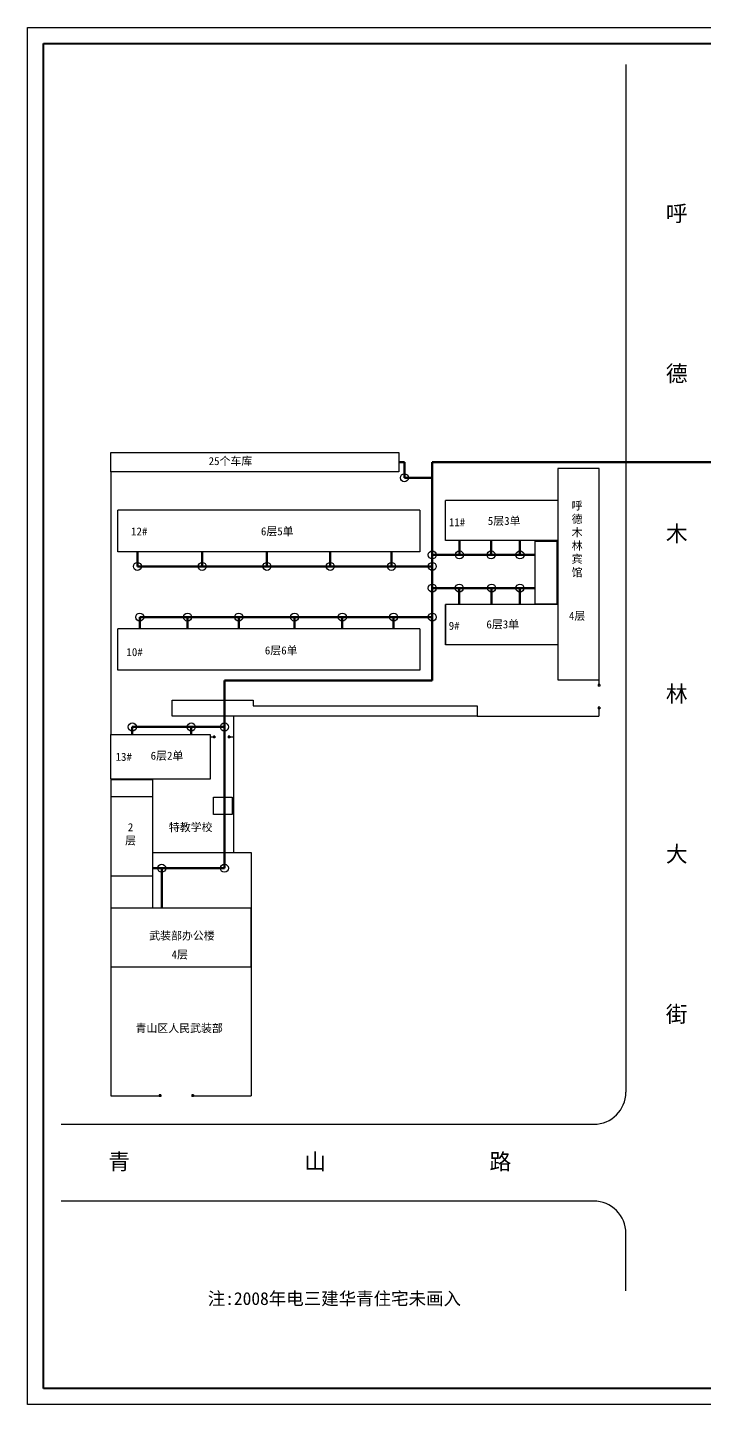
# Model space of a CAD drawing. Header units: millimetres. Extents: x 754 to 1358, y 285 to 715.
# Drawn here: x 754 to 965.4, y 285.3 to 715.3 of the extents above; entities that cross this region are included whole.
import ezdxf

# ---------------------------------------------------------------- set-up
doc = ezdxf.new("R2010")
doc.units = ezdxf.units.MM
doc.layers.add('围栏', color=3, linetype='Continuous')
doc.layers.add('边线', color=1, linetype='Continuous')
doc.layers.add('标注', color=7, linetype='Continuous', lineweight=18)
doc.layers.add('管道', color=7, linetype='Continuous', lineweight=50)

msp = doc.modelspace()

# ---------------------------------------------------------------- linework, layer by layer
at = {"lineweight": 40}
for p, q in [((759.02, 290.35), (759.02, 710.35)), ((759.02, 710.35), (1353.02, 710.35)), ((1353.02, 290.35), (759.02, 290.35))]:
    msp.add_line(p, q, dxfattribs=at)
at = {"color": 7}
for p, q in [((940.89, 703.84), (940.89, 382.84)), ((764.57, 372.84), (930.89, 372.84))]:
    msp.add_line(p, q, dxfattribs=at)
for p, q in [((780.04, 582.62), (870.04, 582.62)), ((780.04, 576.62), (780.04, 582.62)), ((870.04, 582.62), (870.04, 576.62)), ((870.04, 576.62), (780.04, 576.62)), ((919.61, 577.62), (919.61, 567.62)), ((932.61, 577.62), (919.61, 577.62)), ((932.61, 511.62), (932.61, 577.62)), ((884.54, 555.12), (884.54, 567.62)), ((919.61, 567.62), (884.54, 567.62)), ((919.61, 567.62), (919.61, 555.12)), ((782.24, 551.62), (782.24, 564.62)), ((876.54, 564.62), (782.24, 564.62)), ((876.54, 564.62), (876.54, 551.62)), ((919.61, 555.12), (884.54, 555.12)), ((919.61, 555.12), (919.61, 535.12)), ((876.54, 551.62), (782.24, 551.62)), ((884.54, 522.62), (884.54, 535.12)), ((884.54, 535.12), (884.54, 522.62)), ((919.61, 535.12), (884.54, 535.12)), ((919.61, 535.12), (919.61, 522.62)), ((876.54, 527.62), (782.24, 527.62)), ((782.24, 514.62), (782.24, 527.62)), ((876.54, 527.62), (876.54, 514.62)), ((919.61, 522.62), (884.54, 522.62)), ((919.61, 522.62), (919.61, 511.62)), ((876.54, 514.62), (782.24, 514.62)), ((919.61, 511.62), (932.61, 511.62)), ((799.21, 505.27), (824.51, 505.27)), ((799.21, 500.29), (799.21, 505.27)), ((824.51, 505.27), (824.51, 503.52)), ((824.51, 503.52), (894.46, 503.52)), ((894.46, 503.52), (894.46, 500.29)), ((894.46, 500.29), (799.21, 500.29)), ((780.04, 480.62), (780.04, 494.62)), ((780.04, 494.62), (811.04, 494.62)), ((811.04, 494.62), (811.04, 480.62)), ((811.04, 480.62), (780.04, 480.62)), ((793.04, 480.39), (780.04, 480.39)), ((793.04, 480.39), (793.04, 440.37)), ((812.13, 469.62), (812.13, 475.03)), ((812.13, 475.03), (817.93, 475.03)), ((817.93, 475.03), (817.93, 469.62)), ((817.93, 469.62), (812.13, 469.62))]:
    msp.add_line(p, q)
at = {"lineweight": 30}
for p, q in [((818.38, 500.29), (818.38, 457.72)), ((793.04, 457.72), (823.86, 457.72))]:
    msp.add_line(p, q, dxfattribs=at)
for points in [[(919.37, 554.98), (919.37, 535.31), (912.62, 535.31), (912.62, 554.98)], [(780.04, 440.37), (780.04, 421.99), (823.86, 421.99), (823.86, 440.37)]]:
    msp.add_lwpolyline(points, close=True)
for points in [[(780.04, 475.23), (793.04, 475.23)], [(793.04, 450.36), (780.04, 450.36)]]:
    msp.add_lwpolyline(points)
at = {"color": 7}
msp.add_lwpolyline([(940.89, 320.84), (940.89, 338.84, 0.414214), (930.89, 348.84), (764.57, 348.84)], format="xyb", dxfattribs=at)
for centre in [(871.73, 574.73), (880.43, 550.67), (888.92, 550.67), (898.82, 550.67), (907.83, 550.67), (788.34, 547.06), (808.57, 547.06), (828.8, 547.06), (848.58, 547.06), (867.71, 547.06), (880.43, 547.06), (880.43, 540.28), (888.86, 540.28), (898.97, 540.28), (907.82, 540.28), (789.05, 531.22), (803.99, 531.22), (819.99, 531.22), (837.41, 531.22), (852.34, 531.22), (868.35, 531.22), (880.43, 531.22), (786.75, 496.92), (805.16, 496.92), (815.53, 496.92), (795.94, 452.82), (815.53, 452.82)]:
    msp.add_circle(centre, 1.25, dxfattribs=at)
msp.add_arc((930.89, 382.84), 10, 270, 0, dxfattribs=at)
at = {"layer": '围栏', "lineweight": -3}
for p, q in [((780.04, 576.62), (780.04, 494.56)), ((894.46, 500.29), (932.45, 500.29)), ((780.04, 480.39), (780.04, 440.37)), ((823.86, 457.72), (823.86, 381.78)), ((780.04, 430.67), (780.04, 381.78))]:
    msp.add_line(p, q, dxfattribs=at)
at = {"layer": '围栏'}
for p, q in [((932.23, 510.19), (932.23, 509.69)), ((932.73, 510.19), (932.23, 510.19)), ((932.73, 509.69), (932.23, 509.69)), ((932.45, 511.6), (932.45, 510.18)), ((932.73, 510.19), (932.73, 509.69)), ((932.73, 503.12), (932.23, 503.12)), ((932.23, 503.12), (932.23, 502.62)), ((932.73, 503.12), (932.73, 502.62)), ((932.73, 502.62), (932.23, 502.62)), ((932.45, 502.62), (932.45, 500.29)), ((811.04, 493.83), (812.57, 493.83)), ((812.07, 494.08), (812.07, 493.58)), ((812.57, 494.08), (812.07, 494.08)), ((812.57, 493.58), (812.07, 493.58)), ((812.57, 494.08), (812.57, 493.58)), ((816.72, 494.08), (816.72, 493.58)), ((817.22, 494.08), (816.72, 494.08)), ((816.72, 493.83), (818.38, 493.83)), ((817.22, 493.58), (816.72, 493.58)), ((817.22, 494.08), (817.22, 493.58)), ((780.04, 381.78), (795.68, 381.78)), ((795.68, 382.03), (795.18, 382.03)), ((795.18, 382.03), (795.18, 381.53)), ((795.68, 381.53), (795.18, 381.53)), ((795.68, 382.03), (795.68, 381.53)), ((805.82, 382.03), (805.32, 382.03)), ((805.32, 382.03), (805.32, 381.53)), ((805.32, 381.78), (823.86, 381.78)), ((805.82, 381.53), (805.32, 381.53)), ((805.82, 382.03), (805.82, 381.53))]:
    msp.add_line(p, q, dxfattribs=at)
at = {"layer": '管道'}
for p, q in [((870.04, 579.62), (871.73, 579.62)), ((871.73, 579.62), (871.73, 574.73)), ((1075.64, 579.61), (880.43, 579.61)), ((880.43, 579.61), (880.43, 511.39)), ((871.73, 574.73), (880.43, 574.73)), ((888.92, 550.67), (888.92, 555.12)), ((898.82, 550.67), (898.82, 555.12)), ((907.83, 550.67), (907.83, 555.12)), ((788.34, 547.06), (788.34, 551.62)), ((808.57, 547.06), (808.57, 551.62)), ((828.8, 547.06), (828.8, 551.62)), ((848.58, 547.06), (848.58, 551.62)), ((867.71, 547.06), (867.71, 551.62)), ((880.43, 550.67), (912.62, 550.67)), ((788.34, 547.06), (880.43, 547.06)), ((880.43, 540.28), (912.62, 540.28)), ((888.86, 540.28), (888.86, 535.12)), ((898.97, 540.28), (898.97, 535.12)), ((907.82, 540.28), (907.82, 535.12)), ((789.05, 531.22), (880.43, 531.22)), ((789.05, 531.22), (789.05, 527.62)), ((803.99, 531.22), (803.99, 527.62)), ((819.99, 531.22), (819.99, 527.62)), ((837.41, 531.22), (837.41, 527.62)), ((852.34, 531.22), (852.34, 527.62)), ((868.35, 531.22), (868.35, 527.62)), ((880.43, 511.39), (815.53, 511.39)), ((815.53, 452.82), (815.53, 511.39)), ((815.53, 496.92), (786.75, 496.92)), ((786.75, 496.92), (786.75, 494.62)), ((805.16, 496.92), (805.16, 494.62)), ((815.53, 452.82), (793.04, 452.82)), ((795.94, 452.82), (795.94, 440.37))]:
    msp.add_line(p, q, dxfattribs=at)
at = {"layer": '边线'}
for p, q in [((754.02, 715.35), (1358.02, 715.35)), ((754.02, 285.35), (754.02, 715.35)), ((1358.02, 285.35), (754.02, 285.35))]:
    msp.add_line(p, q, dxfattribs=at)

# ---------------------------------------------------------------- texts
at = {"layer": '标注'}
for s, insert, char_height, width, attachment_point in [('{\\fSimSun|b0|i0|c134|p54;呼\\P\\P\\P\\P\\P\\P德\\P\\P\\P\\P\\P\\P木\\P\\P\\P\\P\\P\\P林\\P\\P\\P\\P\\P\\P大\\P\\P\\P\\P\\P\\P街}', (953.38, 659.8), 5, 3.0084, 1), ('25{\\fSimSun|b0|i0|c134|p54;个车库}', (810.59, 581.21), 2.5, 17.2367, 1), ('{\\fSimSun|b0|i0|c134|p54;呼德木林宾馆}', (923.97, 567.28), 2.5, 5.0176, 1), ('12#', (786.36, 559.22), 2.5, 5.7549, 1), ('6{\\fSimSun|b0|i0|c134|p54;层}5{\\fSimSun|b0|i0|c134|p54;单}', (826.92, 559.28), 2.5, 17.9891, 1), ('11#', (885.6, 562.1), 2.5, 5.7549, 1), ('5{\\fSimSun|b0|i0|c134|p54;层}3{\\fSimSun|b0|i0|c134|p54;单}', (897.77, 562.53), 2.5, 17.9891, 1), ('9#', (885.57, 529.78), 2.5, 5.7549, 1), ('6{\\fSimSun|b0|i0|c134|p54;层}3{\\fSimSun|b0|i0|c134|p54;单}', (897.34, 530.23), 2.5, 17.9891, 1), ('4{\\fSimSun|b0|i0|c134|p54;层}', (923.13, 532.87), 2.5, 9.7842, 1), ('10#', (784.91, 521.56), 2.5, 5.7549, 1), ('6{\\fSimSun|b0|i0|c134|p54;层}6{\\fSimSun|b0|i0|c134|p54;单}', (828.14, 522.08), 2.5, 17.9891, 1), ('13#', (781.52, 488.85), 2.5, 5.7549, 1), ('6{\\fSimSun|b0|i0|c134|p54;层}2{\\fSimSun|b0|i0|c134|p54;单}', (792.47, 489.2), 2.5, 17.9891, 1), ('2{\\fSimSun|b0|i0|c134|p54;层}', (786.2, 463.38), 2.5, 3.6949, 5), ('{\\fSimSun|b0|i0|c134|p54;特教学校}', (798.15, 466.85), 2.5, 16.0418, 1), ('{\\fSimSun|b0|i0|c134|p54;武装部办公楼}', (792.02, 432.99), 2.5, 25.2707, 1), ('4{\\fSimSun|b0|i0|c134|p54;层}', (799, 427.1), 2.5, 9.7842, 1), ('{\\fSimSun|b0|i0|c134|p54;青山区人民武装部}', (787.75, 404.09), 2.5, 29.2858, 1), ('{\\fSimSun|b0|i0|c134|p54;青                山               路}', (779.22, 363.7), 5, 134.1189, 1), ('{\\fSimSun|b0|i0|c134|p54;注:2008年电三建华青住宅未画入}', (810.31, 320.42), 4, 222.8938, 1)]:
    msp.add_mtext(s, dxfattribs=dict(at, insert=insert, char_height=char_height, width=width, attachment_point=attachment_point))

doc.saveas('drawing.dxf')
